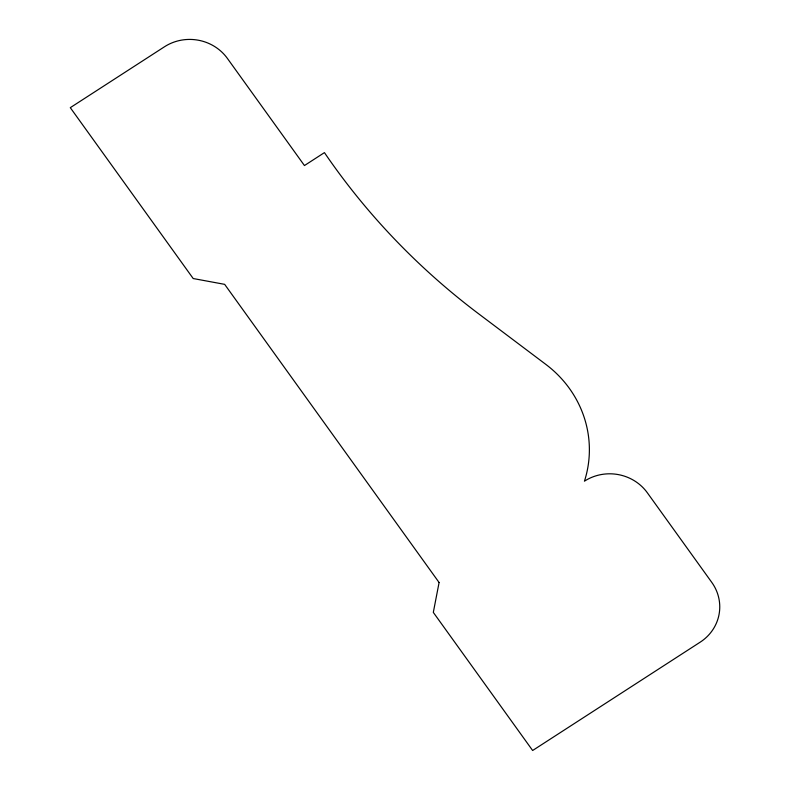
<?xml version="1.0" encoding="UTF-8"?>
<svg xmlns="http://www.w3.org/2000/svg" width="790" height="790" viewBox="0 0 790 790"><rect width="100%" height="100%" fill="white"/><g stroke="black" fill="none" stroke-linecap="round" stroke-linejoin="round"><path stroke-width="1.19" d="M439.092 582.507L433.315 612.398L532.638 750.5L700.207 642.152A45.257 43.045 6.1 0 0 711.76 582.358L647.365 492.812A45.208 42.996 6.1 0 0 584.442 481.179A113.168 107.628 6.1 0 0 545.851 364.407L478.779 313.906A696.158 662.089 6.1 0 1 324.433 152.618L304.446 165.554L227.392 58.411A45.257 43.045 6.1 0 0 164.468 46.778L70.3 107.667L193.195 278.534L224.656 284.351L439.092 582.507"/></g></svg>
